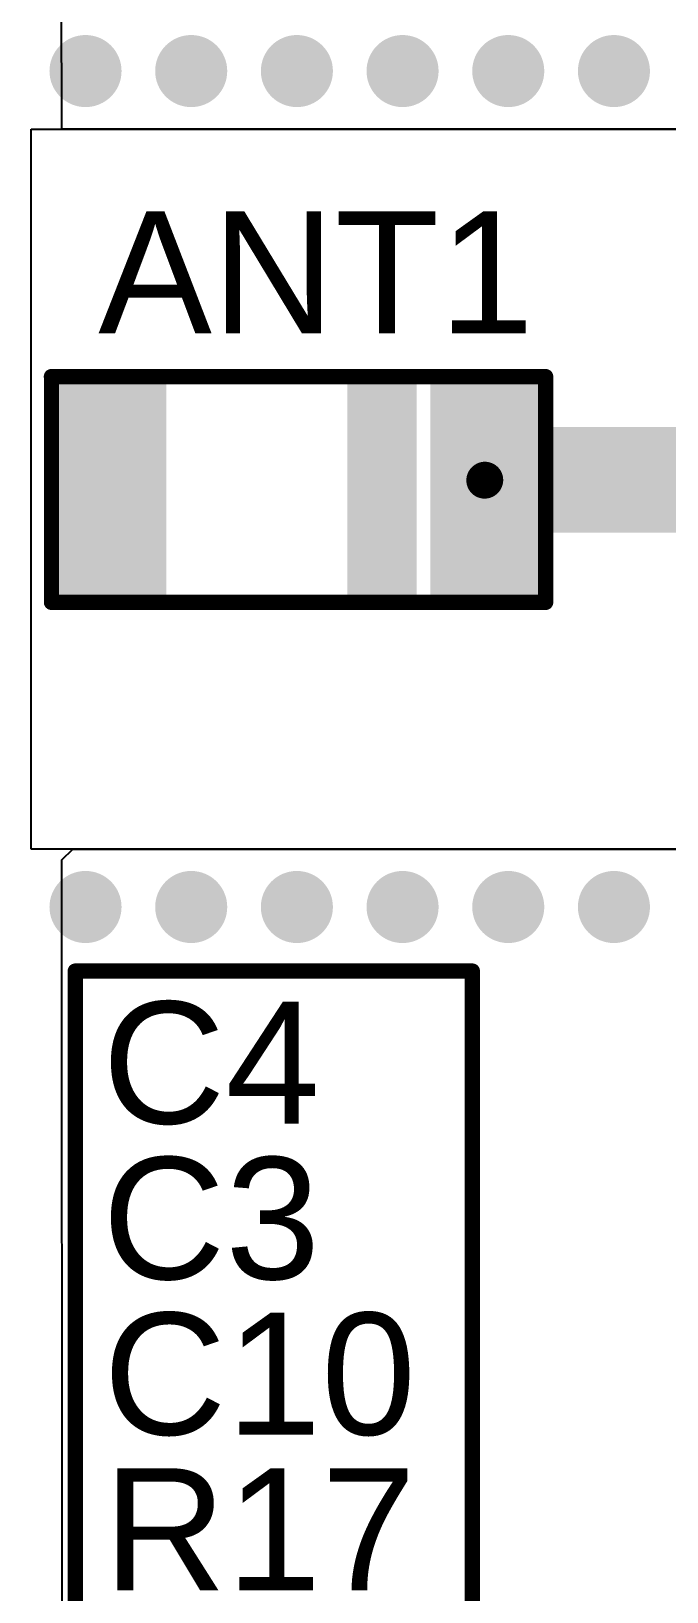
# Model space of a CAD drawing. Header units: millimetres. Extents: x -4.8 to 36.7, y -5.3 to 57.6.
# Drawn here: x -4.74 to 0.55, y 34.15 to 47.14 of the extents above; entities that cross this region are included whole.
import ezdxf

# ---------------------------------------------------------------- set-up
doc = ezdxf.new("R2010")
doc.units = ezdxf.units.MM
for name, color, linetype in [('BottomLayer', 5, 'Continuous'), ('TopLayer', 1, 'Continuous'), ('TopOverlay', 2, 'Continuous'), ('TopPaste', 8, 'Continuous'), ('TopSolder', 216, 'Continuous'), ('ViaHoleLayer', 16, 'Continuous')]:
    doc.layers.add(name, color=color, linetype=linetype)
doc.styles.add('Arial', font='', dxfattribs={"height": 0.2})
doc.styles.get('Arial').set_extended_font_data('Arial')

# ---------------------------------------------------------------- blocks, each defined once
blk = doc.blocks.new('RFANT3216120A5T_49')
at = {"layer": 'TopLayer'}
for points in [[(-1.9500342, 0.8299958), (-1.1500358, 0.8299958), (-1.1500358, -0.8299958), (-1.9500342, -0.8299958)], [(1.1500358, 0.8299958), (1.9500342, 0.8299958), (1.9500342, -0.8299958), (1.1500358, -0.8299958)]]:
    blk.add_hatch(color=1, dxfattribs=at).paths.add_polyline_path(points)
at = {"layer": 'TopOverlay'}
blk.add_hatch(color=2, dxfattribs=at).paths.add_polyline_path([(-0.98542348, -0.9904018799999998), (-0.40670988, -0.9904018799999998), (-0.40670988, 0.96539812), (-0.98542348, 0.96539812)])
at = {"layer": 'TopPaste'}
for points in [[(-1.9500342, 0.8299958), (-1.1500358, 0.8299958), (-1.1500358, -0.8299958), (-1.9500342, -0.8299958)], [(1.1500358, 0.8299958), (1.9500342, 0.8299958), (1.9500342, -0.8299958), (1.1500358, -0.8299958)]]:
    blk.add_hatch(color=8, dxfattribs=at).paths.add_polyline_path(points)
at = {"layer": 'TopSolder'}
for points in [[(-2.0008342, 0.8807957999999999), (-1.0992358, 0.8807957999999999), (-1.0992358, -0.8807957999999999), (-2.0008342, -0.8807957999999999)], [(1.0992358, 0.8807957999999999), (2.0008342, 0.8807957999999999), (2.0008342, -0.8807957999999999), (1.0992358, -0.8807957999999999)]]:
    blk.add_hatch(color=216, dxfattribs=at).paths.add_polyline_path(points)
at = {"layer": 'TopOverlay', "const_width": 0.127}
for points in [[(-2.058035, 0.9397999999999999), (-2.058035, -0.9397999999999999)], [(2.056765, 0.9397999999999999), (-2.0574, 0.9397999999999999)], [(2.056765, 0.9397999999999999), (2.056765, -0.9397999999999999)], [(2.0574, -0.9397999999999999), (-2.058035, -0.9397999999999999)]]:
    blk.add_lwpolyline(points, dxfattribs=at)
at = {"layer": 'TopOverlay', "const_width": 0.0635}
for points in [[(-2.089785, 0.9397999999999999, 1), (-2.026285, 0.9397999999999999, 1)], [(-2.08915, 0.9397999999999999, 1), (-2.02565, 0.9397999999999999, 1)], [(2.025015, 0.9397999999999999, 1), (2.088515, 0.9397999999999999, 1)], [(2.025015, 0.9397999999999999, 1), (2.088515, 0.9397999999999999, 1)], [(-2.089785, -0.9397999999999999, 1), (-2.026285, -0.9397999999999999, 1)], [(-2.089785, -0.9397999999999999, 1), (-2.026285, -0.9397999999999999, 1)], [(2.025015, -0.9397999999999999, 1), (2.088515, -0.9397999999999999, 1)], [(2.02565, -0.9397999999999999, 1), (2.08915, -0.9397999999999999, 1)]]:
    blk.add_lwpolyline(points, format="xyb", close=True, dxfattribs=at)

msp = doc.modelspace()

# ---------------------------------------------------------------- hatches: boundary and pattern name
at = {"layer": 'BottomLayer'}
h = msp.add_hatch(color=5, dxfattribs=at)
edge = h.paths.add_edge_path()
edge.add_arc((-4.287799399999999, 46.8122), 0.2999994, 0, 360)
h = msp.add_hatch(color=5, dxfattribs=at)
edge = h.paths.add_edge_path()
edge.add_arc((-3.40783418, 46.8122), 0.2999994, 0, 360)
h = msp.add_hatch(color=5, dxfattribs=at)
edge = h.paths.add_edge_path()
edge.add_arc((-2.52786896, 46.8122), 0.2999994, 0, 360)
h = msp.add_hatch(color=5, dxfattribs=at)
edge = h.paths.add_edge_path()
edge.add_arc((-1.64790374, 46.8122), 0.2999994, 0, 360)
h = msp.add_hatch(color=5, dxfattribs=at)
edge = h.paths.add_edge_path()
edge.add_arc((-0.76793852, 46.8122), 0.2999994, 0, 360)
h = msp.add_hatch(color=5, dxfattribs=at)
edge = h.paths.add_edge_path()
edge.add_arc((0.1120267, 46.8122), 0.2999994, 0, 360)
h = msp.add_hatch(color=5, dxfattribs=at)
edge = h.paths.add_edge_path()
edge.add_arc((-4.287799399999999, 39.8526), 0.2999994, 0, 360)
h = msp.add_hatch(color=5, dxfattribs=at)
edge = h.paths.add_edge_path()
edge.add_arc((-3.40783418, 39.8526), 0.2999994, 0, 360)
h = msp.add_hatch(color=5, dxfattribs=at)
edge = h.paths.add_edge_path()
edge.add_arc((-2.52786896, 39.8526), 0.2999994, 0, 360)
h = msp.add_hatch(color=5, dxfattribs=at)
edge = h.paths.add_edge_path()
edge.add_arc((-1.64790374, 39.8526), 0.2999994, 0, 360)
h = msp.add_hatch(color=5, dxfattribs=at)
edge = h.paths.add_edge_path()
edge.add_arc((-0.76793852, 39.8526), 0.2999994, 0, 360)
h = msp.add_hatch(color=5, dxfattribs=at)
edge = h.paths.add_edge_path()
edge.add_arc((0.1120267, 39.8526), 0.2999994, 0, 360)
at = {"layer": 'TopLayer'}
h = msp.add_hatch(color=1, dxfattribs=at)
edge = h.paths.add_edge_path()
edge.add_arc((-4.287799399999999, 46.8122), 0.2999994, 0, 360)
h = msp.add_hatch(color=1, dxfattribs=at)
edge = h.paths.add_edge_path()
edge.add_arc((-3.40783418, 46.8122), 0.2999994, 0, 360)
h = msp.add_hatch(color=1, dxfattribs=at)
edge = h.paths.add_edge_path()
edge.add_arc((-2.52786896, 46.8122), 0.2999994, 0, 360)
h = msp.add_hatch(color=1, dxfattribs=at)
edge = h.paths.add_edge_path()
edge.add_arc((-1.64790374, 46.8122), 0.2999994, 0, 360)
h = msp.add_hatch(color=1, dxfattribs=at)
edge = h.paths.add_edge_path()
edge.add_arc((-0.76793852, 46.8122), 0.2999994, 0, 360)
h = msp.add_hatch(color=1, dxfattribs=at)
edge = h.paths.add_edge_path()
edge.add_arc((0.1120267, 46.8122), 0.2999994, 0, 360)
msp.add_hatch(color=1, dxfattribs=at).paths.add_polyline_path([(-1.3645642, 42.96833672), (2.09174588, 42.96833672), (2.09174588, 43.84833496), (-1.3645642, 43.84833496)])
h = msp.add_hatch(color=1, dxfattribs=at)
edge = h.paths.add_edge_path()
edge.add_arc((-4.287799399999999, 39.8526), 0.2999994, 0, 360)
h = msp.add_hatch(color=1, dxfattribs=at)
edge = h.paths.add_edge_path()
edge.add_arc((-3.40783418, 39.8526), 0.2999994, 0, 360)
h = msp.add_hatch(color=1, dxfattribs=at)
edge = h.paths.add_edge_path()
edge.add_arc((-2.52786896, 39.8526), 0.2999994, 0, 360)
h = msp.add_hatch(color=1, dxfattribs=at)
edge = h.paths.add_edge_path()
edge.add_arc((-1.64790374, 39.8526), 0.2999994, 0, 360)
h = msp.add_hatch(color=1, dxfattribs=at)
edge = h.paths.add_edge_path()
edge.add_arc((-0.76793852, 39.8526), 0.2999994, 0, 360)
h = msp.add_hatch(color=1, dxfattribs=at)
edge = h.paths.add_edge_path()
edge.add_arc((0.1120267, 39.8526), 0.2999994, 0, 360)
at = {"layer": 'ViaHoleLayer'}
h = msp.add_hatch(color=16, dxfattribs=at)
edge = h.paths.add_edge_path()
edge.add_arc((-4.287799399999999, 46.8122), 0.1499997, 0, 360)
h = msp.add_hatch(color=16, dxfattribs=at)
edge = h.paths.add_edge_path()
edge.add_arc((-3.40783418, 46.8122), 0.1499997, 0, 360)
h = msp.add_hatch(color=16, dxfattribs=at)
edge = h.paths.add_edge_path()
edge.add_arc((-2.52786896, 46.8122), 0.1499997, 0, 360)
h = msp.add_hatch(color=16, dxfattribs=at)
edge = h.paths.add_edge_path()
edge.add_arc((-1.64790374, 46.8122), 0.1499997, 0, 360)
h = msp.add_hatch(color=16, dxfattribs=at)
edge = h.paths.add_edge_path()
edge.add_arc((-0.76793852, 46.8122), 0.1499997, 0, 360)
h = msp.add_hatch(color=16, dxfattribs=at)
edge = h.paths.add_edge_path()
edge.add_arc((0.1120267, 46.8122), 0.1499997, 0, 360)
h = msp.add_hatch(color=16, dxfattribs=at)
edge = h.paths.add_edge_path()
edge.add_arc((-4.287799399999999, 39.8526), 0.1499997, 0, 360)
h = msp.add_hatch(color=16, dxfattribs=at)
edge = h.paths.add_edge_path()
edge.add_arc((-3.40783418, 39.8526), 0.1499997, 0, 360)
h = msp.add_hatch(color=16, dxfattribs=at)
edge = h.paths.add_edge_path()
edge.add_arc((-2.52786896, 39.8526), 0.1499997, 0, 360)
h = msp.add_hatch(color=16, dxfattribs=at)
edge = h.paths.add_edge_path()
edge.add_arc((-1.64790374, 39.8526), 0.1499997, 0, 360)
h = msp.add_hatch(color=16, dxfattribs=at)
edge = h.paths.add_edge_path()
edge.add_arc((-0.76793852, 39.8526), 0.1499997, 0, 360)
h = msp.add_hatch(color=16, dxfattribs=at)
edge = h.paths.add_edge_path()
edge.add_arc((0.1120267, 39.8526), 0.1499997, 0, 360)

# ---------------------------------------------------------------- linework, layer by layer
at = {"layer": 'BottomLayer'}
for p, q in [((-4.48638422, 46.3296), (-4.48709034, 48.387)), ((-4.7390685, 40.3352), (-4.74000576, 46.3296)), ((-4.74000576, 46.3296), (1.27, 46.3296)), ((1.27, 46.3296), (-4.48638422, 46.3296)), ((1.27, 40.3352), (-4.7390685, 40.3352)), ((-4.48430142, 40.24538052), (-4.39451242, 40.3352)), ((-4.39451242, 40.3352), (1.27, 40.3352)), ((-4.48096132, 30.50366264), (-4.48430142, 40.24538052))]:
    msp.add_line(p, q, dxfattribs=at)
at = {"layer": 'TopLayer'}
for p, q in [((-4.48638422, 46.3296), (-4.48709034, 48.387)), ((-4.7390685, 40.3352), (-4.74000576, 46.3296)), ((-4.74000576, 46.3296), (1.27, 46.3296)), ((1.27, 46.3296), (-4.48638422, 46.3296)), ((1.27, 40.3352), (-4.7390685, 40.3352)), ((-4.48430142, 40.24538052), (-4.39451242, 40.3352)), ((-4.39451242, 40.3352), (1.27, 40.3352)), ((-4.48096132, 30.50366264), (-4.48430142, 40.24538052))]:
    msp.add_line(p, q, dxfattribs=at)
at = {"layer": 'TopLayer', "const_width": 0.3048}
msp.add_lwpolyline([(-0.964565, 43.4048027), (-0.9621646999999999, 43.407203)], dxfattribs=at)
at = {"layer": 'TopLayer', "const_width": 0.1524}
for points in [[(-1.040765, 43.4048027, 1), (-0.888365, 43.4048027, 1)], [(-1.0383647, 43.407203, 1), (-0.8859647, 43.407203, 1)]]:
    msp.add_lwpolyline(points, format="xyb", close=True, dxfattribs=at)
at = {"layer": 'TopOverlay', "const_width": 0.127}
for points in [[(-4.37340756, 32.6644), (-4.37340756, 39.3192)], [(-4.37340756, 39.3192), (-1.0668, 39.3192)], [(-1.0668, 32.6644), (-1.0668, 39.3192)]]:
    msp.add_lwpolyline(points, dxfattribs=at)
at = {"layer": 'TopOverlay', "const_width": 0.0635}
for points in [[(-4.40515756, 39.3192, 1), (-4.34165756, 39.3192, 1)], [(-4.40515756, 39.3192, 1), (-4.34165756, 39.3192, 1)], [(-1.09855, 39.3192, 1), (-1.03505, 39.3192, 1)], [(-1.09855, 39.3192, 1), (-1.03505, 39.3192, 1)]]:
    msp.add_lwpolyline(points, format="xyb", close=True, dxfattribs=at)

# ---------------------------------------------------------------- block references
at = {"rotation": 180}
msp.add_blockref('RFANT3216120A5T_49', (-2.5146, 43.3286027), dxfattribs=at)

# ---------------------------------------------------------------- texts
at = {"layer": 'TopOverlay', "style": 'Arial'}
for s, p in [('ANT1', (-4.181985539999999, 44.6279651)), ('C4', (-4.1483915, 38.0493651)), ('C3', (-4.1483915, 36.7539651)), ('C10', (-4.13978852, 35.45856509999999)), ('R17', (-4.13978852, 34.1631651))]:
    msp.add_text(s, height=1.016, dxfattribs=at).set_placement(p)

doc.saveas('drawing.dxf')
